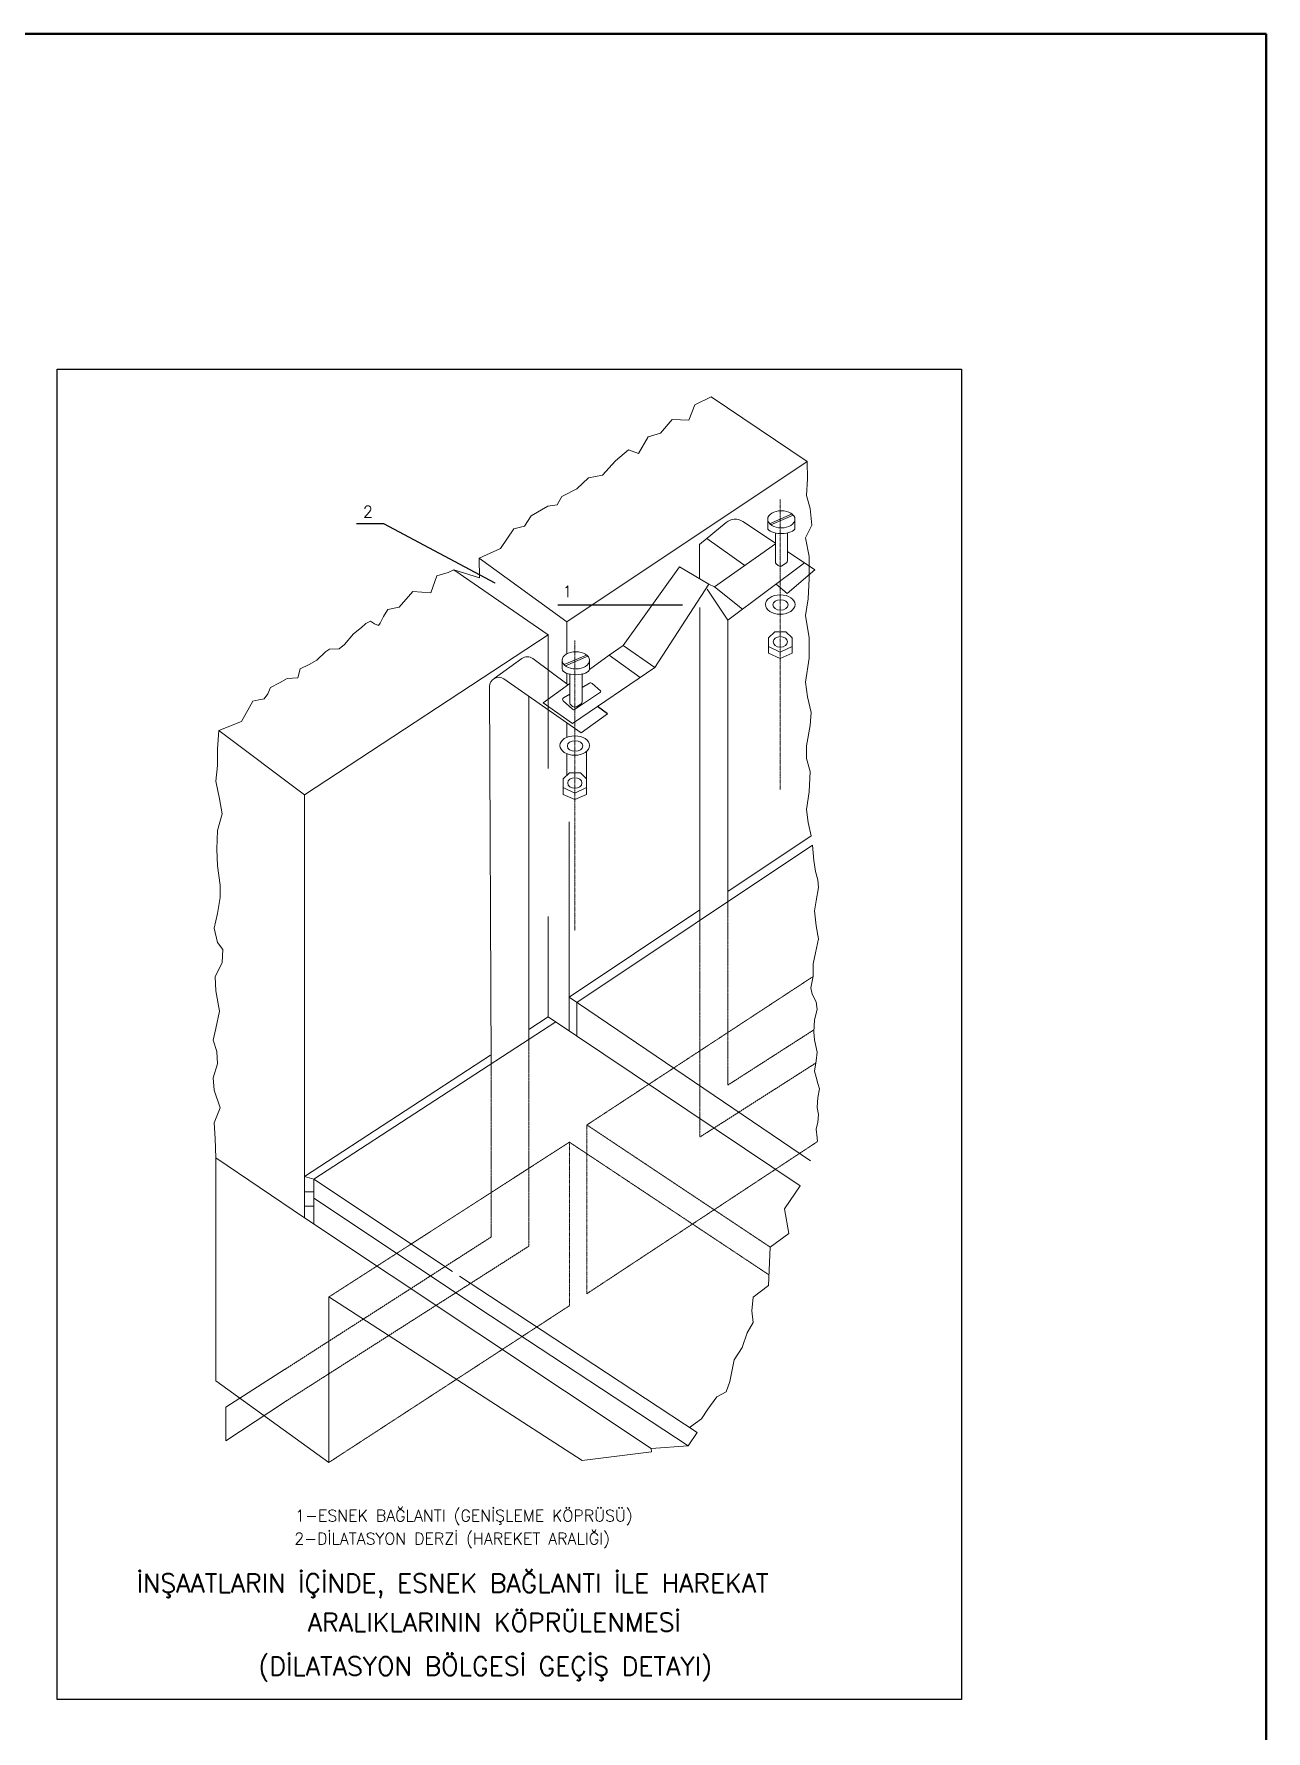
# Model space of a CAD drawing. Header units: millimetres. Extents: x 1852829 to 1882754, y -270850 to -231658.
# Drawn here: x 1859501 to 1860668, y -238838 to -237231 of the extents above; entities that cross this region are included whole.
import ezdxf

# ---------------------------------------------------------------- set-up
doc = ezdxf.new("R2010")
doc.units = ezdxf.units.MM
for name, pattern in [('CENTER', [2, 1.25, -0.25, 0.25, -0.25]), ('HIDDEN', [0.375, 0.25, -0.125]), ('HIDDENX2', [0.75, 0.5, -0.25])]:
    doc.linetypes.add(name, pattern=pattern)
doc.layers.add('a_çerçeve_line', color=7, linetype='Continuous', lineweight=50)
doc.layers.add('DETAYLAR', color=7, linetype='Continuous')
doc.styles.add('ELEKTRIK', font='romanstw.shx', dxfattribs={"height": 0.2})
doc.styles.add('OLCU', font='times.ttf', dxfattribs={"width": 0.8, "height": 12.5})
doc.styles.get("Standard").update_dxf_attribs({"font": 'ARIALN.TTF'})
doc.linetypes.add('DIYAFON-HATTI', pattern='A,12.7,-5.08,["DF",Standard,S=2.54,R=0,X=-2.54,Y=-1.27],-5.08', length=22.86)
doc.dimstyles.new('50', dxfattribs={"dimscale": 0, "dimtxt": 0.7, "dimasz": 0.5, "dimexe": 0.2, "dimexo": 0.25, "dimgap": 0, "dimtad": 0, "dimlfac": 100, "dimdsep": 46, "dimtxsty": 'OLCU', "dimblk1": 'DOT', "dimblk2": 'DOT', "dimsah": 1, "dimcen": 0.15, "dimdle": 0.2, "dimclrd": 256, "dimclre": 256, "dimclrt": 256, "dimadec": 0, "dimazin": 0, "dimtfac": 0.5, "dimtix": 1, "dimtmove": 2, "dimatfit": 3, "dimldrblk": 'DOT', "dimfxl": 1, "dimtvp": 1, "dimtolj": 1, "dimarcsym": 0})

# ---------------------------------------------------------------- blocks, each defined once
blk = doc.blocks.new('TD8')
at = {"color": 2, "lineweight": 0}
for p, q in [((318.6, 2055.6), (470, 1953.4)), ((90.8, 1700.6), (470, 1953.4)), ((-47.7, 1801), (90.8, 1700.6)), ((61.3, 1680.3), (-87.7, 1782.7)), ((90.8, 1650.1), (90.8, 1700.6)), ((-323.2, 1427.6), (61.3, 1680.3)), ((61.3, 1680.3), (61.3, 1469.3)), ((90.8, 1602.9), (90.8, 1619.5)), ((-458.6, 1529.3), (-323.2, 1427.6)), ((90.8, 1518.3), (90.8, 1541.2)), ((90.8, 1458.5), (90.8, 1492.4)), ((-323.2, 1427.6), (-323.2, 760.1)), ((94.2, 1385.1), (94.2, 1055.2)), ((106.5, 1099.9), (478.7, 1348.2)), ((344.9, 1275.2), (476.6, 1363)), ((61.2, 1235.7), (61.2, 1077.3)), ((94.2, 1108.2), (300.9, 1245.9)), ((94.2, 1108.2), (475.4, 849.7)), ((106.5, 1099.9), (106.5, 1046.9)), ((61.2, 1077.3), (30.8, 1057.1)), ((61.2, 1077.3), (458.8, 810.4)), ((73.4, 1069.2), (-308.6, 821.1)), ((-323.2, 825.3), (-30, 1016.8)), ((-463.1, 854.9), (-323.2, 760.1)), ((-463.1, 502.9), (-463.1, 854.9)), ((-323.2, 825.3), (-308.6, 821.1)), ((-308.6, 821.1), (-308.6, 750.4)), ((-308.6, 821.1), (-89.6, 675.3)), ((-323.2, 800.8), (-308.6, 800.8)), ((-323.2, 778.4), (-308.6, 778.4)), ((-308.6, 790.9), (-30, 605.4)), ((-323.2, 760.1), (223.7, 395.9)), ((-78.7, 668), (-30, 635.6)), ((-284.8, 635.1), (-284.8, 374)), ((-284.8, 635.1), (115.1, 376.9)), ((-30, 635.6), (296.2, 421.2)), ((-30, 605.4), (282.4, 400.2)), ((-463.1, 502.9), (-284.8, 374)), ((282.4, 400.2), (296.2, 421.2)), ((115.1, 376.9), (224.4, 390.9)), ((223.7, 395.9), (282.4, 400.2)), ((224.4, 390.9), (223.7, 395.9))]:
    blk.add_line(p, q, dxfattribs=at)
at = {"color": 8, "linetype": 'CENTER', "lineweight": 0}
for p, q in [((427.7, 1893.5), (427.7, 1435.6)), ((103.4, 1671), (103.4, 1213.1))]:
    blk.add_line(p, q, dxfattribs=at)
at = {"color": 6, "lineweight": 0}
for p, q in [((300.2, 1822.6), (342.2, 1857.5)), ((419.9, 1824.5), (368.3, 1858.9)), ((300.2, 1822.6), (300.2, 1768.9)), ((371.5, 1789.5), (311.8, 1832.3)), ((419.9, 1823.8), (323.7, 1755.6)), ((482.3, 1782.8), (439.1, 1811.6)), ((179.7, 1663), (268.8, 1787.6)), ((268.8, 1787.6), (315.1, 1760.1)), ((344.9, 1703.3), (466.1, 1793.7)), ((482.3, 1782.8), (438.4, 1745.3)), ((315.1, 1760.1), (229.8, 1628.5)), ((312, 1752.1), (344.9, 1703.3)), ((323.7, 1755.6), (367.8, 1720.4)), ((438.4, 1745.3), (421.3, 1760.3)), ((300.9, 1229.5), (300.9, 1723.3)), ((344.9, 1703.3), (344.9, 1258.9)), ((157.4, 1647.9), (179.7, 1663)), ((229.8, 1628.5), (179.7, 1663)), ((19.8, 1642.8), (-23.8, 1611.2)), ((37.1, 1642.7), (92.8, 1601.4)), ((157.4, 1647.9), (126.4, 1625.6)), ((157.4, 1647.9), (206.3, 1612.6)), ((113.1, 1525.6), (-8.5, 1610.6)), ((99.7, 1540.4), (229.8, 1628.5)), ((116.7, 1618.7), (114.8, 1617.3)), ((-31.2, 1598.5), (-28.9, 1002.8)), ((30.8, 1041.5), (30.8, 1583.1)), ((95.5, 1603.4), (53.4, 1572.7)), ((95.5, 1586.4), (85.4, 1580.7)), ((142.5, 1588.4), (103, 1562.4)), ((126.5, 1603.8), (114.8, 1597.2)), ((130.6, 1603.4), (144.1, 1591.5)), ((53.4, 1572.7), (99.7, 1540.4)), ((84.9, 1576.1), (99.5, 1562.7)), ((154.9, 1555.4), (113.1, 1525.6)), ((-447.3, 461.1), (-354.8, 520.5)), ((-447.3, 408), (-354.8, 469.3)), ((-447.3, 461.1), (-447.3, 408))]:
    blk.add_line(p, q, dxfattribs=at)
at = {"color": 4, "lineweight": 0}
for p, q in [((407.8, 1848.8), (407.8, 1862.4)), ((410.8, 1855.5), (446.2, 1870.8)), ((412.9, 1853.7), (448.1, 1868.9)), ((450.7, 1848.8), (450.7, 1862.4)), ((419.9, 1840.7), (419.9, 1795)), ((439.1, 1840.8), (439.1, 1797)), ((421.1, 1792.2), (424.2, 1789.5)), ((426.6, 1788.6), (428.3, 1788.6)), ((430.3, 1789.2), (437.5, 1793.9)), ((419.1, 1684.7), (409.2, 1675.6)), ((409.2, 1675.6), (409.2, 1650.9)), ((409.2, 1661.7), (427.7, 1652.7)), ((419.1, 1684.7), (427.7, 1684.7)), ((436.4, 1684.7), (427.7, 1684.7)), ((446.3, 1661.7), (427.7, 1652.7)), ((436.4, 1684.7), (446.3, 1675.6)), ((446.3, 1675.6), (446.3, 1650.9)), ((83.5, 1626.2), (83.5, 1639.9)), ((86.5, 1633), (121.9, 1648.2)), ((88.5, 1631.2), (123.8, 1646.4)), ((126.4, 1626.2), (126.4, 1639.9)), ((409.2, 1650.9), (427.7, 1642.8)), ((446.3, 1650.9), (427.7, 1642.8)), ((95.5, 1618.1), (95.5, 1572.4)), ((114.8, 1618.2), (114.8, 1574.4)), ((127.6, 1626.5), (126.4, 1625.6)), ((96.8, 1569.7), (99.9, 1566.9)), ((102.3, 1566), (104, 1566)), ((106, 1566.6), (113.2, 1571.4)), ((121.9, 1453), (121.9, 1496.2)), ((94.8, 1462.2), (84.9, 1453)), ((84.9, 1453), (84.9, 1428.3)), ((94.8, 1462.2), (103.4, 1462.2)), ((112.1, 1462.2), (103.4, 1462.2)), ((112.1, 1462.2), (121.9, 1453)), ((121.9, 1453), (121.9, 1428.3)), ((84.9, 1439.2), (103.4, 1430.1)), ((84.9, 1428.3), (103.4, 1420.3)), ((121.9, 1439.2), (103.4, 1430.1)), ((121.9, 1428.3), (103.4, 1420.3))]:
    blk.add_line(p, q, dxfattribs=at)
at = {"color": 1, "lineweight": 0}
blk.add_line((323.7, 1755.6), (315.1, 1760.1), dxfattribs=at)
at = {"color": 8}
blk.add_line((154.9, 1555.4), (139.1, 1567.1), dxfattribs=at)
at = {"color": 6, "linetype": 'HIDDENX2', "lineweight": 0}
for p, q in [((344.9, 1258.9), (344.9, 969.5)), ((300.9, 887.6), (300.9, 1229.5)), ((344.9, 969.5), (480.9, 1056.8)), ((30.8, 1041.5), (30.8, 715.3)), ((-28.9, 1002.8), (-28.9, 729.6)), ((483.9, 1004.4), (300.9, 887.6)), ((-354.8, 520.5), (-28.9, 729.6)), ((30.8, 715.3), (-354.8, 469.3))]:
    blk.add_line(p, q, dxfattribs=at)
at = {"color": 8, "linetype": 'HIDDEN', "lineweight": 0}
for p, q in [((122.4, 906.6), (479.3, 1140.7)), ((122.4, 906.6), (122.4, 640.3)), ((122.4, 906.6), (411.7, 713.8)), ((94.8, 879.4), (-284.8, 635.1)), ((94.8, 879.4), (94.8, 621.3)), ((94.8, 879.4), (409.8, 670)), ((122.4, 640.3), (486.3, 880.3)), ((-284.8, 374), (94.8, 621.3))]:
    blk.add_line(p, q, dxfattribs=at)
at = {"color": 4, "linetype": 'Continuous', "ltscale": 40}
blk.add_lwpolyline([(-713.5, 2099.4), (713.5, 2099.4), (713.5, 0), (-713.5, 0)], close=True, dxfattribs=at)
at = {"color": 8, "lineweight": 0}
for points in [[(-458.6, 1529.3), (-422.7, 1543.3), (-404.7, 1575.5), (-395.5, 1577.6), (-387, 1579.1), (-381.2, 1587), (-377.1, 1597.2), (-363, 1604.5), (-350.7, 1611.2), (-334, 1612.4), (-330.2, 1626.2), (-315.9, 1633.5), (-303.9, 1640.2), (-290.1, 1653.4), (-283.7, 1657.5), (-268.7, 1658.1), (-260, 1664.8), (-245.9, 1681.5), (-233.3, 1691.4), (-226.6, 1698.1), (-219.3, 1701.9), (-212.8, 1697.6), (-206.7, 1694.6), (-203.7, 1698.7), (-198.8, 1709), (-192, 1720.1), (-173.9, 1724), (-152.4, 1748.3), (-123.7, 1746.5), (-114.3, 1773.2), (-96.3, 1778.7), (-87.7, 1782.7), (-47.1, 1770.1), (-47.7, 1801), (-14.2, 1816.5), (7, 1847.3), (24, 1851.5), (34.5, 1868.1), (61, 1883.3), (75.7, 1885.1), (82.8, 1898.4), (106.5, 1910.7), (124.9, 1927.8), (147.2, 1932), (167.6, 1954.7), (188, 1972.3), (203.6, 1966.1), (219.2, 1992.6), (238.7, 1998.3), (257.1, 2020.1), (283.2, 2019.1), (292.7, 2042.8), (318.6, 2055.6)], [(470, 1953.4), (470.4, 1926.3), (468.9, 1900.1), (474.7, 1879.6), (477.6, 1853.4), (467.4, 1833), (473.3, 1803.9), (473.3, 1768.9), (471.8, 1736.8), (467.4, 1710.6), (473.3, 1675.6), (473.3, 1643.5), (467.4, 1605.6), (470.4, 1582.3), (476.2, 1557.5), (474.7, 1537.1), (468.9, 1505.1), (468.9, 1484.7), (474.7, 1464.2), (473.3, 1432.2), (468.9, 1404.5), (471.8, 1384.1), (476.6, 1363)], [(-463.1, 854.9), (-464.5, 885), (-465.9, 910), (-456.2, 933.6), (-465.9, 961.4), (-467.3, 980.9), (-460.4, 1003.1), (-461.8, 1022.5), (-467.3, 1040.6), (-463.2, 1058.6), (-457.6, 1086.4), (-463.2, 1118.3), (-464.5, 1140.6), (-453.4, 1162.8), (-452, 1183.6), (-460.4, 1194.7), (-465.9, 1216.9), (-460.4, 1240.5), (-456.2, 1265.5), (-456.2, 1285), (-460.4, 1315.5), (-461.8, 1341.9), (-460.4, 1371.1), (-453.4, 1397.5), (-457.6, 1421.1), (-463.2, 1448.9), (-460.4, 1473.9), (-460.4, 1500.2), (-458.6, 1529.3)]]:
    blk.add_lwpolyline(points, dxfattribs=at)
at = {"color": 2, "lineweight": 0}
for points in [[(478.7, 1348.2), (480.7, 1324), (483.1, 1306.8), (486.8, 1293.4), (488, 1281.1), (484.4, 1260.3), (481.9, 1244.3), (484.4, 1221), (488, 1200.2), (483.1, 1178.1), (479.5, 1160.9), (479.5, 1141.3), (475.8, 1122.9), (478.2, 1113.1), (484.4, 1100.9), (485.6, 1088.6), (481.9, 1072.7), (480.7, 1053), (481.9, 1040.8), (485.6, 1021.2), (484.4, 1007.7), (481.9, 991.7), (484.4, 981.9), (486.8, 972.1), (489.3, 963.5), (486.8, 950.1), (485.6, 934.1), (488, 923.1), (486.8, 910.8), (484.4, 899.8), (485.6, 886.3), (486.3, 880.3)], [(458.8, 810.4), (434.4, 774.3), (441.3, 735.1), (411.7, 713.8), (409, 653.4), (384.8, 635), (382.5, 613.1), (384.8, 594.7), (375.6, 578.6), (367.6, 555.6), (354.9, 536), (348, 501.5), (342.2, 485.4), (327.3, 477.3), (313.4, 457.8), (303.1, 442.8), (284.3, 429)]]:
    blk.add_lwpolyline(points, dxfattribs=at)
at = {"color": 6, "lineweight": 0}
for centre, radius, start, end in [((356.2, 1840.7), 21.9, 56.2956, 129.684), ((28.4, 1630.9), 14.6, 53.4799, 125.8863), ((-16.6, 1598.5), 14.6, 55.922, 180), ((86.9, 1578.2), 2.92, 119.2985, 227.4099), ((128.3, 1600.6), 3.65, 50.9239, 119.2985), ((140.5, 1591.5), 3.65, 303.4158, 0), ((101.4, 1564.8), 2.92, 227.4099, 303.4158)]:
    blk.add_arc(centre, radius, start, end, dxfattribs=at)
at = {"color": 4, "lineweight": 0}
for centre, start, end in [((423.5, 1795), 180, 228.8323), ((435.5, 1797), 303.4158, 0), ((426.6, 1792.2), 228.8323, 270), ((428.3, 1792.2), 270, 303.4158), ((99.2, 1572.4), 180, 228.8323), ((102.3, 1569.7), 228.8323, 270), ((104, 1569.7), 270, 303.4158), ((111.2, 1574.4), 303.4158, 0)]:
    blk.add_arc(centre, 3.65, start, end, dxfattribs=at)
for centre, major_axis, ratio in [((429.3, 1862.4), (-21.5, 0), 0.6322), ((427.6, 1727.9), (-23.4, 0), 0.654102), ((428.1, 1727.3), (-12.1, 0), 0.683762), ((427.7, 1668.9), (-11.2, 0), 0.745099), ((105, 1639.9), (-21.5, 0), 0.6322), ((103.3, 1505.4), (-23.4, 0), 0.654102), ((103.7, 1504.7), (-12.1, 0), 0.683762), ((103.4, 1446.3), (-11.2, 0), 0.745099)]:
    blk.add_ellipse(centre, major_axis=major_axis, ratio=ratio, dxfattribs=at)
for centre in [(429.3, 1848.8), (105, 1626.2)]:
    blk.add_ellipse(centre, major_axis=(21.5, 0), ratio=0.419426, start_param=3.141593, end_param=6.283185, dxfattribs=at)
at = {"color": 2, "lineweight": 0, "style": 'ELEKTRIK'}
for s, p in [('2', (-231, 1865.3)), ('1', (84, 1739.3))]:
    blk.add_text(s, height=18.2, dxfattribs=at).set_placement(p)
at = {"color": 2, "linetype": 'DIYAFON-HATTI', "lineweight": 0, "ltscale": 40, "style": 'ELEKTRIK'}
for s, p in [('1-ESNEK BAĞLANTI (GENİŞLEME KÖPRÜSÜ)', (-338, 281)), ('2-DİLATASYON DERZİ (HAREKET ARALIĞI)', (-339.4, 244.7))]:
    blk.add_text(s, height=18.229, dxfattribs=at).set_placement(p)
at = {"color": 4, "linetype": 'DIYAFON-HATTI', "lineweight": 0, "ltscale": 40, "style": 'ELEKTRIK'}
for s, p in [('İNŞAATLARIN İÇİNDE, ESNEK BAĞLANTI İLE HAREKAT', (-588.4, 168.8)), ('ARALIKLARININ KÖPRÜLENMESİ', (-318.1, 107.2)), ('(DİLATASYON BÖLGESİ GEÇİŞ DETAYI)', (-396.4, 37.9))]:
    blk.add_text(s, height=29.167, dxfattribs=at).set_placement(p)
at = {"color": 2, "lineweight": 0}
for points in [[(-22.6, 1761.8), (-198.2, 1855.2), (-241.2, 1855.2)], [(273.5, 1726.7), (76.4, 1726.7)]]:
    blk.add_leader(points, dimstyle='50', override={"dimscale": 1, "dimtxt": 0.2, "dimasz": 0.2, "dimgap": 0.1, "dimtxsty": 'ELEKTRIK', "dimclrd": 8, "dimclre": 8, "dimclrt": 2}, dxfattribs=at)

msp = doc.modelspace()

# ---------------------------------------------------------------- linework, layer by layer
at = {"layer": 'a_çerçeve_line'}
for q in [(1852966.2, -237231), (1860667.9, -240231)]:
    msp.add_line((1860667.9, -237231), q, dxfattribs=at)

# ---------------------------------------------------------------- block references
at = {"layer": 'DETAYLAR', "transparency": 33554687, "xscale": 0.6000000000000001, "yscale": 0.6000000000000001, "zscale": 0.6000000000000001}
msp.add_blockref('TD8', (1859951.3, -238808), dxfattribs=at)

doc.saveas('drawing.dxf')
